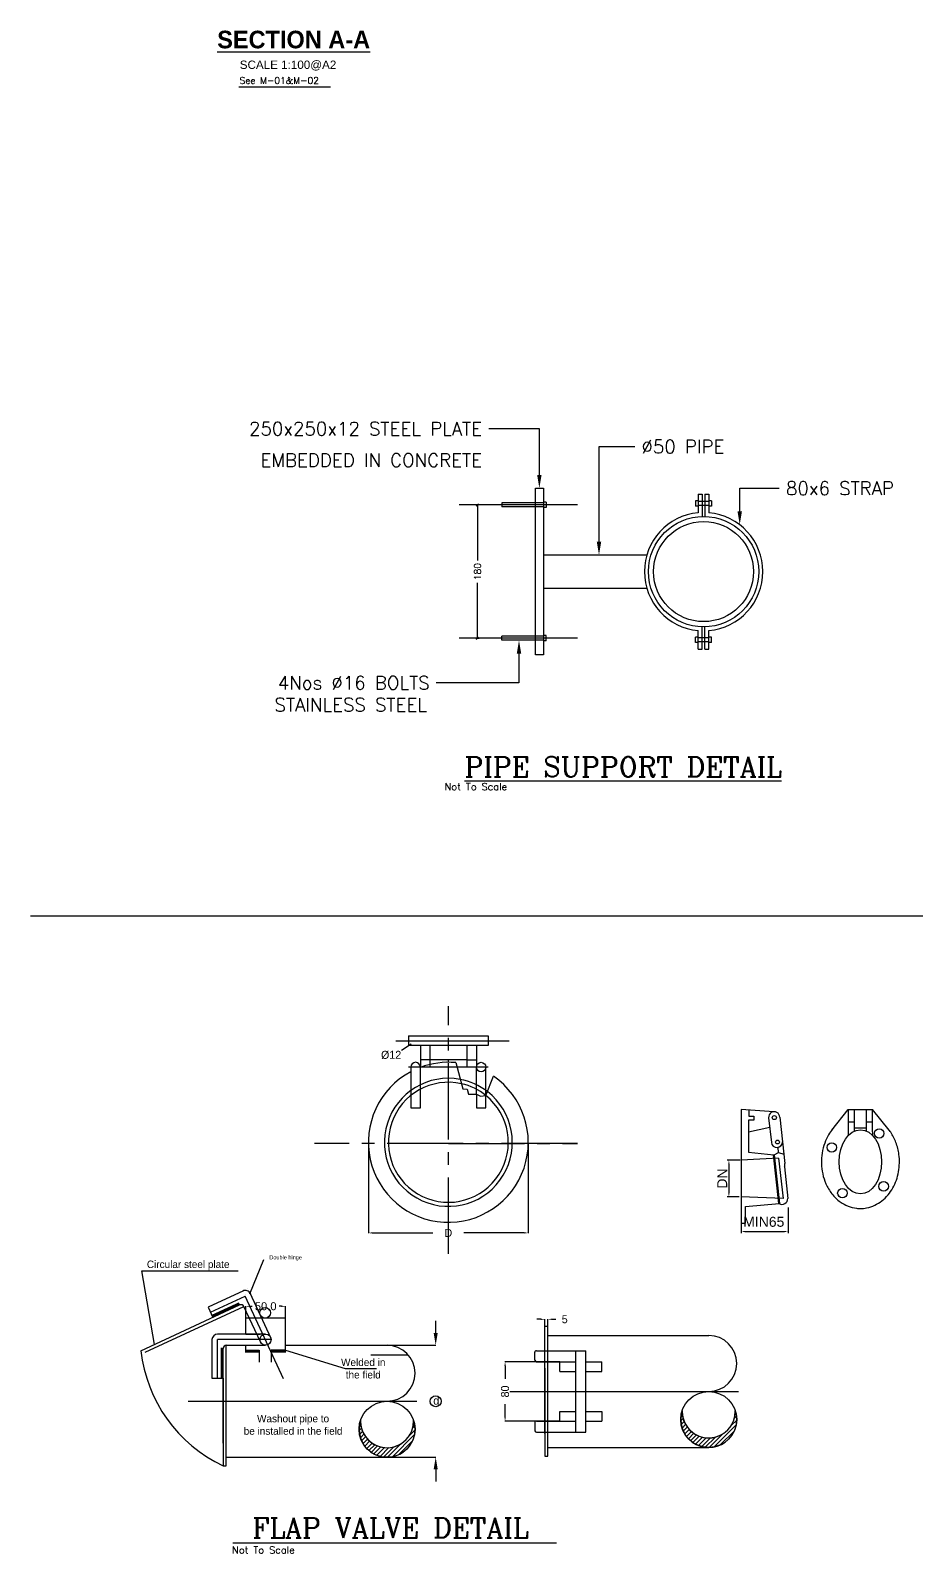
# Model space of a CAD drawing. Extents: x 152000 to 152174, y 158796 to 159332.
# Drawn here: x 152053.41 to 152080.01, y 159071.2 to 159116.89 of the extents above; entities that cross this region are included whole.
import ezdxf
from ezdxf.enums import TextEntityAlignment as Align

# ---------------------------------------------------------------- set-up
doc = ezdxf.new("R2010")
doc.units = 0
doc.header["$LTSCALE"] = 3
doc.header["$MEASUREMENT"] = 0
doc.header["$PDMODE"] = 2
doc.header["$PDSIZE"] = 0.03
for name, pattern in [('CENTER', [2, 1.25, -0.25, 0.25, -0.25]), ('CENTER2', [28.575, 19.05, -3.175, 3.175, -3.175]), ('HIDDEN', [9.525, 6.35, -3.175])]:
    doc.linetypes.add(name, pattern=pattern)
doc.layers.get('0').update_dxf_attribs({"linetype": 'CONTINUOUS'})
doc.layers.get('DEFPOINTS').update_dxf_attribs({"linetype": 'CONTINUOUS'})
for name, color, linetype in [('1', 7, 'CONTINUOUS'), ('6', 2, 'CONTINUOUS'), ('DET-LADDER', 7, 'CONTINUOUS'), ('DIM', 144, 'CONTINUOUS'), ('NUMBERS', 6, 'CONTINUOUS'), ('pipe', 20, 'CONTINUOUS'), ('PIPES', 1, 'CONTINUOUS'), ('POLI', 3, 'CONTINUOUS'), ('TEXTS', 1, 'CONTINUOUS')]:
    doc.layers.add(name, color=color, linetype=linetype)
doc.styles.add('FUTURA', font='SAS_____.PFB')
doc.styles.add('ROMANC', font='ROMANC', dxfattribs={"height": 7})
doc.styles.add('ROMANS', font='romans.shx')
doc.styles.add('ROMANTICBOLD', font='romb____.pfb', dxfattribs={"height": 0.3})
doc.styles.add('STYLE7', font='swissi.ttf')
doc.styles.add('vrinda', font='vrinda.ttf')
doc.dimstyles.new('MOHTASEM', dxfattribs={"dimtxt": 0.08, "dimasz": 0.001, "dimexe": 0.15, "dimexo": 0.15, "dimgap": 0.09, "dimtad": 1, "dimlfac": 20, "dimzin": 12, "dimdsep": 46, "dimtxsty": 'Standard', "dimblk": 'TICK', "dimcen": 0.09, "dimse1": 1, "dimse2": 1, "dimclrd": 256, "dimclre": 256, "dimclrt": 256, "dimadec": 0, "dimazin": 0, "dimtfac": 1, "dimtofl": 0, "dimtmove": 2, "dimatfit": 3, "dimldrblk": 'TICK', "dimfxl": 0.15, "dimtolj": 1, "dimtzin": 0, "dimarcsym": 0})

# ---------------------------------------------------------------- blocks, each defined once
blk = doc.blocks.new('TICK')
at = {"layer": 'DIM', "linetype": 'ByBlock'}
for p, q in [((35, -35), (-35, 35)), ((0, -50), (0, 50))]:
    blk.add_line(p, q, dxfattribs=at)
blk = doc.blocks.new('*D126')
at = {"layer": 'DEFPOINTS', "color": 0, "transparency": 16777216}
for p in [(152066.833, 159102.655), (152066.833, 159102.655), (152066.833, 159098.655)]:
    blk.add_point(p, dxfattribs=at)
at = {"layer": 'DIM', "lineweight": -2, "transparency": 16777216}
for p, q in [((152066.833, 159102.654), (152066.833, 159100.987)), ((152066.833, 159098.656), (152066.833, 159100.322))]:
    blk.add_line(p, q, dxfattribs=at)
at = {"layer": 'DIM', "lineweight": -2, "transparency": 16777216, "xscale": 0.001, "yscale": 0.001, "zscale": 0.001}
for p, rotation in [((152066.833, 159102.655), 90), ((152066.833, 159098.655), 270)]:
    blk.add_blockref('TICK', p, dxfattribs=dict(at, rotation=rotation))
at = {"layer": 'DIM', "transparency": 16777216, "insert": (152066.833, 159100.655), "char_height": 0.2, "attachment_point": 5, "rotation": 90, "style": 'ROMANS'}
blk.add_mtext('\\A1;180', dxfattribs=at)

msp = doc.modelspace()

# ---------------------------------------------------------------- hatches: boundary and pattern name
at = {"linetype": 'Continuous'}
h = msp.add_hatch(dxfattribs=at)
h.set_pattern_fill('ANSI31', color=1, scale=0.72, style=0)
h.set_pattern_definition([(45, (152034.10794, 159442.758505), (-0.06363961, 0.06363961), [])])
edge = h.paths.add_edge_path()
edge.add_arc((152073.77325, 159075.4679), 0.7979, 181.363269, 361.363269)
edge.add_arc((152073.77325, 159075.22359), 0.84, 161.733466, 378.266534)
h = msp.add_hatch(dxfattribs=at)
h.set_pattern_fill('ANSI31', color=1, scale=0.72, style=0)
h.set_pattern_definition([(45, (152024.4521, 159442.46588), (-0.06363961, 0.06363961), [])])
edge = h.paths.add_edge_path()
edge.add_arc((152064.1174, 159075.17527), 0.7979, 181.363269, 361.363269)
edge.add_arc((152064.1174, 159074.93096), 0.84, 161.733466, 378.266534)

# ---------------------------------------------------------------- linework, layer by layer
at = {"color": 3, "linetype": 'CENTER', "ltscale": 20}
for p, q in [((152064.38616, 159086.58519), (152067.78517, 159086.58519)), ((152058.81781, 159078.4393), (152059.8625, 159078.92482)), ((152061.0148, 159076.44546), (152059.8625, 159078.92482)), ((152059.0294, 159076.46696), (152059.0294, 159077.61896)), ((152060.6374, 159077.61896), (152059.0294, 159077.61896)), ((152058.15114, 159075.77096), (152063.8998, 159075.77096))]:
    msp.add_line(p, q, dxfattribs=at)
at = {"color": 1, "linetype": 'Continuous'}
for p, q in [((152064.84326, 159086.48381), (152064.54912, 159086.2902)), ((152064.75823, 159086.72919), (152067.15823, 159086.72919)), ((152064.75823, 159086.72919), (152064.75823, 159086.44119)), ((152067.15823, 159086.44119), (152064.75823, 159086.44119)), ((152065.11823, 159086.44119), (152065.11823, 159085.79319)), ((152065.40623, 159086.44119), (152065.40623, 159085.79319)), ((152066.51023, 159086.44119), (152066.51023, 159085.79319)), ((152066.79823, 159086.44119), (152066.79823, 159085.79319)), ((152067.15823, 159086.72919), (152067.15823, 159086.44119)), ((152066.51023, 159086.00919), (152065.40623, 159086.00919)), ((152066.17956, 159085.92696), (152066.39283, 159085.13839)), ((152064.83023, 159085.79319), (152064.83023, 159084.56919)), ((152065.11823, 159084.56919), (152065.11823, 159085.79319)), ((152067.08604, 159084.94006), (152067.31357, 159085.51786)), ((152066.39283, 159085.13839), (152066.52423, 159085.13386)), ((152066.52423, 159085.13386), (152066.56047, 159084.97995)), ((152064.83023, 159084.56919), (152065.11823, 159084.56919)), ((152066.56047, 159084.97995), (152066.79823, 159084.97995)), ((152066.79823, 159084.97995), (152066.79823, 159084.56919)), ((152066.79823, 159084.97995), (152066.91841, 159084.9211)), ((152066.79823, 159084.56919), (152067.08623, 159084.56919)), ((152066.91841, 159084.9211), (152067.08604, 159084.94006)), ((152067.08623, 159084.56919), (152067.08604, 159084.94006)), ((152063.55844, 159083.50371), (152063.55844, 159080.81551)), ((152068.35801, 159083.50371), (152068.35801, 159080.81551)), ((152063.67844, 159080.81983), (152065.49607, 159080.81983)), ((152068.23801, 159080.81983), (152066.42039, 159080.81983)), ((152059.41096, 159078.52971), (152059.38062, 159078.595)), ((152059.43273, 159078.53983), (152059.40238, 159078.60512)), ((152059.43273, 159078.53983), (152059.40238, 159078.60512)), ((152059.45449, 159078.54994), (152059.42414, 159078.61523)), ((152059.47625, 159078.56006), (152059.44591, 159078.62535)), ((152059.49802, 159078.57017), (152059.46767, 159078.63546)), ((152059.51978, 159078.58029), (152059.48944, 159078.64558)), ((152059.51978, 159078.58029), (152059.48944, 159078.64558)), ((152059.54155, 159078.5904), (152059.5112, 159078.65569)), ((152059.56331, 159078.60052), (152059.53297, 159078.66581)), ((152059.58508, 159078.61063), (152059.55473, 159078.67593)), ((152059.60684, 159078.62075), (152059.57649, 159078.68604)), ((152059.60684, 159078.62075), (152059.57649, 159078.68604)), ((152059.6286, 159078.63086), (152059.59826, 159078.69616)), ((152059.65037, 159078.64098), (152059.62002, 159078.70627)), ((152059.67213, 159078.65109), (152059.64179, 159078.71639)), ((152059.6939, 159078.66121), (152059.66355, 159078.7265)), ((152060.00855, 159079.00918), (152060.01485, 159078.99563)), ((152058.74701, 159078.59165), (152058.88862, 159078.28695)), ((152058.93215, 159078.30718), (152058.9018, 159078.37247)), ((152058.95391, 159078.31729), (152058.92357, 159078.38259)), ((152058.97567, 159078.32741), (152058.94533, 159078.3927)), ((152058.99744, 159078.33752), (152058.96709, 159078.40282)), ((152059.0192, 159078.34764), (152058.98886, 159078.41293)), ((152059.04097, 159078.35776), (152059.01062, 159078.42305)), ((152059.06273, 159078.36787), (152059.03239, 159078.43316)), ((152059.0845, 159078.37799), (152059.05415, 159078.44328)), ((152059.0845, 159078.37799), (152059.05415, 159078.44328)), ((152059.10626, 159078.3881), (152059.07592, 159078.45339)), ((152059.12802, 159078.39822), (152059.09768, 159078.46351)), ((152059.14979, 159078.40833), (152059.11944, 159078.47362)), ((152059.17155, 159078.41845), (152059.14121, 159078.48374)), ((152059.17155, 159078.41845), (152059.14121, 159078.48374)), ((152059.19332, 159078.42856), (152059.16297, 159078.49385)), ((152059.21508, 159078.43868), (152059.18474, 159078.50397)), ((152059.23685, 159078.44879), (152059.2065, 159078.51408)), ((152059.25861, 159078.45891), (152059.22827, 159078.5242)), ((152059.25861, 159078.45891), (152059.22827, 159078.5242)), ((152059.28038, 159078.46902), (152059.25003, 159078.53431)), ((152059.30214, 159078.47914), (152059.27179, 159078.54443)), ((152059.3239, 159078.48925), (152059.29356, 159078.55454)), ((152059.34567, 159078.49937), (152059.31532, 159078.56466)), ((152059.34567, 159078.49937), (152059.31532, 159078.56466)), ((152059.36743, 159078.50948), (152059.33709, 159078.57477)), ((152059.3892, 159078.5196), (152059.35885, 159078.58489)), ((152061.0694, 159078.26696), (152059.8814, 159078.26696)), ((152059.8814, 159077.78696), (152059.8814, 159078.26696)), ((152061.0694, 159077.30696), (152061.0694, 159078.26696)), ((152068.85325, 159078.02829), (152068.85325, 159078.2332)), ((152068.94925, 159078.02829), (152068.94925, 159078.2332)), ((152060.4694, 159077.78696), (152059.0294, 159077.78696)), ((152068.85325, 159077.74359), (152068.85325, 159078.02679)), ((152068.85325, 159078.02679), (152068.94925, 159078.02679)), ((152068.94925, 159074.12333), (152068.94925, 159078.02679)), ((152068.94925, 159077.74359), (152073.77325, 159077.74359)), ((152058.8614, 159077.61896), (152058.8614, 159076.46696)), ((152058.8614, 159077.61896), (152058.8614, 159077.61896)), ((152059.1974, 159077.35496), (152059.1254, 159077.35496)), ((152059.1974, 159077.33096), (152059.1254, 159077.33096)), ((152059.1974, 159077.30696), (152059.1254, 159077.30696)), ((152059.1974, 159077.28296), (152059.1254, 159077.28296)), ((152059.1974, 159077.25896), (152059.1254, 159077.25896)), ((152059.1974, 159077.25896), (152059.1254, 159077.25896)), ((152059.1974, 159077.23496), (152059.1254, 159077.23496)), ((152059.2934, 159073.8307), (152059.2934, 159077.45096)), ((152059.2934, 159077.45096), (152060.4694, 159077.45096)), ((152059.8814, 159077.30696), (152059.8814, 159077.45096)), ((152059.8814, 159077.30696), (152060.2774, 159077.30696)), ((152059.8814, 159077.23496), (152059.8814, 159077.30696)), ((152059.9054, 159077.23496), (152059.9054, 159077.30696)), ((152059.9294, 159077.23496), (152059.9294, 159077.30696)), ((152059.9294, 159077.23496), (152059.9294, 159077.30696)), ((152059.9534, 159077.23496), (152059.9534, 159077.30696)), ((152059.9774, 159077.23496), (152059.9774, 159077.30696)), ((152060.0014, 159077.23496), (152060.0014, 159077.30696)), ((152060.0254, 159077.23496), (152060.0254, 159077.30696)), ((152060.0254, 159077.23496), (152060.0254, 159077.30696)), ((152060.0494, 159077.23496), (152060.0494, 159077.30696)), ((152060.0734, 159077.23496), (152060.0734, 159077.30696)), ((152060.0734, 159077.23496), (152060.0734, 159077.30696)), ((152060.0974, 159077.23496), (152060.0974, 159077.30696)), ((152060.1214, 159077.23496), (152060.1214, 159077.30696)), ((152060.1454, 159077.23496), (152060.1454, 159077.30696)), ((152060.1694, 159077.23496), (152060.1694, 159077.30696)), ((152060.1694, 159077.23496), (152060.1694, 159077.30696)), ((152060.1934, 159077.23496), (152060.1934, 159077.30696)), ((152060.2174, 159077.23496), (152060.2174, 159077.30696)), ((152060.2174, 159077.23496), (152060.2174, 159077.30696)), ((152060.2414, 159077.23496), (152060.2414, 159077.30696)), ((152060.2654, 159077.23496), (152060.2654, 159077.30696)), ((152060.2774, 159077.30696), (152060.2774, 159076.94696)), ((152061.0694, 159077.30696), (152060.6374, 159077.30696)), ((152060.6374, 159077.30696), (152060.6374, 159076.94696)), ((152060.6374, 159077.23496), (152060.6374, 159077.30696)), ((152060.6614, 159077.23496), (152060.6614, 159077.30696)), ((152060.6854, 159077.23496), (152060.6854, 159077.30696)), ((152060.6854, 159077.23496), (152060.6854, 159077.30696)), ((152060.7094, 159077.23496), (152060.7094, 159077.30696)), ((152060.7334, 159077.23496), (152060.7334, 159077.30696)), ((152060.7574, 159077.23496), (152060.7574, 159077.30696)), ((152060.7814, 159077.23496), (152060.7814, 159077.30696)), ((152060.7814, 159077.23496), (152060.7814, 159077.30696)), ((152060.8054, 159077.23496), (152060.8054, 159077.30696)), ((152060.8294, 159077.23496), (152060.8294, 159077.30696)), ((152060.8294, 159077.23496), (152060.8294, 159077.30696)), ((152060.8534, 159077.23496), (152060.8534, 159077.30696)), ((152060.8774, 159077.23496), (152060.8774, 159077.30696)), ((152060.9014, 159077.23496), (152060.9014, 159077.30696)), ((152060.9254, 159077.23496), (152060.9254, 159077.30696)), ((152060.9254, 159077.23496), (152060.9254, 159077.30696)), ((152060.9494, 159077.23496), (152060.9494, 159077.30696)), ((152060.9734, 159077.23496), (152060.9734, 159077.30696)), ((152060.9734, 159077.23496), (152060.9734, 159077.30696)), ((152060.9974, 159077.23496), (152060.9974, 159077.30696)), ((152061.0214, 159077.23496), (152061.0214, 159077.30696)), ((152061.0454, 159077.23496), (152061.0454, 159077.30696)), ((152061.0454, 159077.23496), (152061.0454, 159077.30696)), ((152061.0694, 159077.45096), (152064.1174, 159077.45096)), ((152061.0694, 159077.23496), (152061.0694, 159077.30696)), ((152064.1189, 159077.45096), (152065.58244, 159077.45096)), ((152068.55325, 159076.99959), (152068.55325, 159077.24006)), ((152069.78925, 159074.83959), (152069.78925, 159077.28759)), ((152070.08925, 159074.83959), (152070.08925, 159077.28759)), ((152059.1974, 159077.21096), (152059.1254, 159077.21096)), ((152059.1974, 159077.18696), (152059.1254, 159077.18696)), ((152059.1974, 159077.16296), (152059.1254, 159077.16296)), ((152059.1974, 159077.16296), (152059.1254, 159077.16296)), ((152059.1974, 159077.13896), (152059.1254, 159077.13896)), ((152059.1974, 159077.11496), (152059.1254, 159077.11496)), ((152059.1974, 159077.09096), (152059.1254, 159077.09096)), ((152059.1974, 159077.06696), (152059.1254, 159077.06696)), ((152059.1974, 159077.06696), (152059.1254, 159077.06696)), ((152059.1974, 159077.04296), (152059.1254, 159077.04296)), ((152059.1974, 159077.01896), (152059.1254, 159077.01896)), ((152059.1974, 159076.99496), (152059.1254, 159076.99496)), ((152059.1974, 159076.97096), (152059.1254, 159076.97096)), ((152059.1974, 159076.97096), (152059.1254, 159076.97096)), ((152059.1974, 159076.94696), (152059.1254, 159076.94696)), ((152059.1974, 159076.92296), (152059.1254, 159076.92296)), ((152059.1974, 159076.89896), (152059.1254, 159076.89896)), ((152059.1974, 159076.87496), (152059.1254, 159076.87496)), ((152059.1974, 159076.87496), (152059.1254, 159076.87496)), ((152059.1974, 159076.85096), (152059.1254, 159076.85096)), ((152059.1974, 159076.82696), (152059.1254, 159076.82696)), ((152059.1974, 159076.80296), (152059.1254, 159076.80296)), ((152059.1974, 159076.77896), (152059.1254, 159076.77896)), ((152059.1974, 159076.77896), (152059.1254, 159076.77896)), ((152069.30775, 159076.95159), (152067.65668, 159076.95159)), ((152067.661, 159076.83159), (152067.661, 159076.44575)), ((152068.85325, 159076.95159), (152068.60125, 159076.95159)), ((152069.30925, 159076.66359), (152069.30925, 159076.95159)), ((152070.56925, 159076.66359), (152070.56925, 159076.95159)), ((152058.8614, 159076.46696), (152059.1974, 159076.46696)), ((152059.1974, 159076.75496), (152059.1254, 159076.75496)), ((152059.1974, 159076.73096), (152059.1254, 159076.73096)), ((152059.1974, 159076.70696), (152059.1254, 159076.70696)), ((152059.1974, 159076.68296), (152059.1254, 159076.68296)), ((152059.1974, 159076.68296), (152059.1254, 159076.68296)), ((152059.1974, 159076.65896), (152059.1254, 159076.65896)), ((152059.1974, 159076.63496), (152059.1254, 159076.63496)), ((152059.1974, 159076.61096), (152059.1254, 159076.61096)), ((152059.1974, 159076.58696), (152059.1254, 159076.58696)), ((152059.1974, 159076.56296), (152059.1254, 159076.56296)), ((152059.1974, 159076.53896), (152059.1254, 159076.53896)), ((152059.1974, 159076.51496), (152059.1254, 159076.51496)), ((152059.1974, 159076.49096), (152059.1254, 159076.49096)), ((152059.1974, 159076.46696), (152059.1254, 159076.46696)), ((152059.1974, 159076.46696), (152059.1974, 159073.8307)), ((152068.85325, 159076.75959), (152068.85325, 159074.12333)), ((152070.08925, 159076.66359), (152070.56925, 159076.66359)), ((152067.661, 159075.29559), (152067.661, 159075.68143)), ((152069.30925, 159075.17559), (152069.30925, 159075.46359)), ((152070.08925, 159075.46359), (152070.56925, 159075.46359)), ((152070.56925, 159075.46359), (152070.56925, 159075.17559)), ((152069.30775, 159075.17559), (152067.65668, 159075.17559)), ((152068.55325, 159075.12806), (152068.55325, 159074.88759)), ((152068.85325, 159075.17559), (152068.60078, 159075.17559)), ((152064.1189, 159074.09096), (152065.58244, 159074.09096)), ((152068.85325, 159074.12333), (152068.94925, 159074.12333)), ((152059.1974, 159073.8307), (152059.2934, 159073.8307))]:
    msp.add_line(p, q, dxfattribs=at)
at = {"color": 1, "linetype": 'HIDDEN', "ltscale": 20}
for p, q in [((152065.40623, 159086.00919), (152065.11823, 159086.00919)), ((152066.51023, 159086.00919), (152066.79823, 159086.00919)), ((152059.80524, 159079.08347), (152058.74701, 159078.59165)), ((152056.73144, 159077.28439), (152059.6939, 159078.66121)), ((152056.86198, 159077.23925), (152059.82141, 159078.61461)), ((152060.31705, 159077.54816), (152059.82141, 159078.61461)), ((152060.6374, 159077.6561), (152060.00855, 159079.00918)), ((152063.63226, 159077.16296), (152064.75057, 159077.16296))]:
    msp.add_line(p, q, dxfattribs=at)
at = {"color": 3, "linetype": 'Continuous'}
for p, q in [((152065.95823, 159085.93719), (152065.95823, 159086.00919)), ((152059.8694, 159078.97226), (152059.8694, 159078.97226)), ((152059.8814, 159077.78696), (152060.3134, 159077.78696))]:
    msp.add_line(p, q, dxfattribs=at)
at = {"color": 3, "linetype": 'CENTER', "ltscale": 10}
msp.add_line((152067.15823, 159085.79319), (152064.75823, 159085.79319), dxfattribs=at)
at = {"color": 1, "linetype": 'HIDDEN', "ltscale": 10}
for p, q in [((152066.79823, 159084.97995), (152066.79885, 159085.79319)), ((152067.08604, 159084.94006), (152067.08604, 159085.79319))]:
    msp.add_line(p, q, dxfattribs=at)
at = {"color": 4, "linetype": 'Continuous'}
for p, q in [((152076.15803, 159081.58401), (152076.15803, 159080.80818)), ((152074.85843, 159080.86287), (152076.04865, 159080.86287)), ((152060.00373, 159078.99381), (152060.41874, 159080.02485)), ((152057.13435, 159077.47165), (152056.75756, 159079.68721)), ((152056.75756, 159079.68721), (152059.64455, 159079.68721)), ((152059.8814, 159078.26846), (152059.8814, 159078.62267)), ((152060.0014, 159078.61835), (152060.07324, 159078.61835)), ((152060.9494, 159078.61835), (152060.87756, 159078.61835)), ((152061.0694, 159078.26846), (152061.0694, 159078.62267)), ((152065.57812, 159077.81528), (152065.57812, 159078.1796)), ((152068.73325, 159078.22888), (152068.61325, 159078.22888)), ((152069.06925, 159078.22888), (152069.18925, 159078.22888)), ((152061.0709, 159077.30696), (152062.86116, 159076.75532)), ((152062.86116, 159076.75532), (152063.80291, 159076.75532)), ((152065.57812, 159073.72664), (152065.57812, 159073.36232))]:
    msp.add_line(p, q, dxfattribs=at)
at = {"color": 2, "linetype": 'Continuous'}
msp.add_line((152059.94404, 159079.14798), (152059.94404, 159079.14798), dxfattribs=at)
at = {"color": 1, "linetype": 'Continuous', "ltscale": 20}
for p, q in [((152068.85325, 159074.80359), (152068.85325, 159077.74359)), ((152059.1974, 159074.51096), (152059.1974, 159077.35496)), ((152068.60078, 159077.28759), (152070.08925, 159077.28759)), ((152068.85325, 159077.61283), (152068.85325, 159077.64759)), ((152068.60125, 159076.95159), (152069.78925, 159076.95159)), ((152070.08925, 159076.95159), (152070.56925, 159076.95159)), ((152069.30925, 159076.66359), (152069.78925, 159076.66359)), ((152069.30925, 159075.46359), (152069.78925, 159075.46359)), ((152068.60078, 159075.17559), (152069.78925, 159075.17559)), ((152070.08925, 159075.17559), (152070.56925, 159075.17559)), ((152068.60125, 159074.83959), (152070.08925, 159074.83959)), ((152059.2934, 159074.09096), (152064.1174, 159074.09096)), ((152068.94925, 159074.38359), (152073.77325, 159074.38359))]:
    msp.add_line(p, q, dxfattribs=at)
at = {"color": 1, "linetype": 'Continuous'}
for centre, radius in [((152066.94223, 159085.79319), 0.14338), ((152060.45961, 159078.42277), 0.15946), ((152060.4694, 159077.61896), 0.168), ((152060.4694, 159077.61896), 0.168), ((152073.77325, 159075.22359), 0.84), ((152064.1174, 159074.93096), 0.84)]:
    msp.add_circle(centre, radius, dxfattribs=at)
at = {"color": 4, "linetype": 'Continuous'}
msp.add_circle((152065.57812, 159075.77096), 0.16398, dxfattribs=at)
at = {"color": 1, "linetype": 'Continuous'}
for centre, radius, start, end in [((152064.97423, 159085.79319), 0.144, 0, 180), ((152065.95823, 159083.53719), 2.4, 84.708519, 110.492816), ((152065.95823, 159083.53719), 2.4, 118.034297, 55.616824), ((152065.95823, 159083.53719), 2.4, 69.490909, 70.051556), ((152065.95823, 159083.53719), 1.92, 52.315384, 79.270172), ((152065.95823, 159083.53719), 1.8, 51.203105, 77.403362), ((152059.86612, 159078.93475), 0.1607, 22.26283, 117.590967), ((152059.72592, 159078.55106), 0.11471, 33.642208, 106.211589), ((152059.04632, 159077.60205), 0.18569, 95.22617, 174.77383), ((152073.77325, 159076.90359), 0.84, 270, 90), ((152059.31078, 159077.33758), 0.11471, 98.71531, 171.28469), ((152064.1174, 159076.61096), 0.84, 270, 90), ((152068.60102, 159077.23982), 0.04777, 89.722746, 180.277254), ((152068.62229, 159077.02063), 0.07217, 196.948271, 253.051729), ((152073.77325, 159075.22359), 0.84, 161.733466, 18.266534), ((152073.77325, 159075.4679), 0.7979, 178.636731, 1.363269), ((152073.77325, 159075.4679), 0.7979, 181.363269, 1.363269), ((152064.1174, 159074.93096), 0.84, 161.733466, 18.266534), ((152064.1174, 159075.17527), 0.7979, 178.636731, 1.363269), ((152064.1174, 159075.17527), 0.7979, 181.363269, 1.363269), ((152068.60102, 159075.12782), 0.04777, 89.722746, 180.277254), ((152068.62229, 159074.90863), 0.07217, 196.948271, 253.051729)]:
    msp.add_arc(centre, radius, start, end, dxfattribs=at)
at = {"color": 1, "linetype": 'HIDDEN', "ltscale": 15}
for radius, start, end in [(1.92, 79.270172, 52.315384), (1.8, 77.403362, 51.203105)]:
    msp.add_arc((152065.95823, 159083.53719), radius, start, end, dxfattribs=at)
at = {"color": 3, "linetype": 'CENTER', "ltscale": 20}
msp.add_arc((152061.05289, 159077.76274), 4.34784, 186.31651, 244.73791, dxfattribs=at)
at = {"color": 4, "linetype": 'Continuous'}
for points in [[(152076.04865, 159080.8811), (152076.04865, 159080.84464), (152076.15803, 159080.86287)], [(152060.0014, 159078.63835), (152060.0014, 159078.59835), (152059.8814, 159078.61835)], [(152060.9494, 159078.63835), (152060.9494, 159078.59835), (152061.0694, 159078.61835)], [(152068.73325, 159078.24888), (152068.73325, 159078.20888), (152068.85325, 159078.22888)], [(152069.06925, 159078.24888), (152069.06925, 159078.20888), (152068.94925, 159078.22888)], [(152065.5174, 159077.81528), (152065.63884, 159077.81528), (152065.57812, 159077.45096)], [(152065.5174, 159073.72664), (152065.63884, 159073.72664), (152065.57812, 159074.09096)]]:
    msp.add_solid(points, dxfattribs=at)
at = {"color": 1, "linetype": 'Continuous'}
for points in [[(152063.67844, 159080.83983), (152063.67844, 159080.79983), (152063.55844, 159080.81983)], [(152068.23801, 159080.83983), (152068.23801, 159080.79983), (152068.35801, 159080.81983)], [(152067.641, 159076.83159), (152067.681, 159076.83159), (152067.661, 159076.95159)], [(152067.641, 159075.29559), (152067.681, 159075.29559), (152067.661, 159075.17559)]]:
    msp.add_solid(points, dxfattribs=at)
at = {"layer": '1', "color": 7, "linetype": 'Continuous'}
msp.add_line((152059.48783, 159071.52781), (152069.20744, 159071.52781), dxfattribs=at)
at = {"layer": 'DIM'}
for p, q in [((152068.69016, 159104.9427), (152067.17055, 159104.9427)), ((152068.69016, 159103.55457), (152068.69016, 159104.9427)), ((152070.48017, 159101.55457), (152070.48017, 159104.40389)), ((152070.48017, 159104.40389), (152071.55492, 159104.40389)), ((152068.57016, 159103.15457), (152068.81016, 159103.15457)), ((152068.57016, 159098.15457), (152068.57016, 159103.15457)), ((152068.81016, 159103.15457), (152068.81016, 159098.15457)), ((152073.45924, 159102.97603), (152073.57924, 159102.97603)), ((152073.45924, 159102.97603), (152073.45924, 159102.41927)), ((152073.57924, 159102.97603), (152073.57924, 159102.30863)), ((152073.65924, 159102.97603), (152073.77924, 159102.97603)), ((152073.65924, 159102.97603), (152073.65924, 159102.30863)), ((152073.77924, 159102.97603), (152073.77924, 159102.41927)), ((152074.70432, 159103.15376), (152075.89304, 159103.15376)), ((152074.70432, 159102.46055), (152074.70432, 159103.15376)), ((152067.56131, 159102.71457), (152067.56131, 159102.59457)), ((152068.81016, 159102.71457), (152067.56131, 159102.71457)), ((152068.81016, 159102.59457), (152067.56131, 159102.59457)), ((152068.89016, 159102.73457), (152068.81016, 159102.73457)), ((152068.89016, 159102.57457), (152068.81016, 159102.57457)), ((152068.89016, 159102.73457), (152068.89016, 159102.57457)), ((152073.45924, 159102.77765), (152073.37924, 159102.77765)), ((152073.37924, 159102.77765), (152073.37924, 159102.61765)), ((152073.45924, 159102.61765), (152073.37924, 159102.61765)), ((152073.77924, 159102.75765), (152073.45924, 159102.75765)), ((152073.77924, 159102.63765), (152073.45924, 159102.63765)), ((152073.85924, 159102.77765), (152073.77924, 159102.77765)), ((152073.85924, 159102.61765), (152073.77924, 159102.61765)), ((152073.85924, 159102.77765), (152073.85924, 159102.61765)), ((152068.81016, 159101.15457), (152071.91507, 159101.15457)), ((152068.81016, 159100.15457), (152071.91507, 159100.15457)), ((152067.56131, 159098.59457), (152067.56131, 159098.71457)), ((152068.81016, 159098.71457), (152067.56131, 159098.71457)), ((152068.89016, 159098.73457), (152068.81016, 159098.73457)), ((152068.89016, 159098.57457), (152068.89016, 159098.73457)), ((152073.45924, 159098.33311), (152073.45924, 159098.88987)), ((152073.57924, 159098.33311), (152073.57924, 159099.0005)), ((152073.65924, 159098.33311), (152073.65924, 159099.0005)), ((152073.77924, 159098.33311), (152073.77924, 159098.88987)), ((152068.81016, 159098.59457), (152067.56131, 159098.59457)), ((152068.89016, 159098.57457), (152068.81016, 159098.57457)), ((152073.37924, 159098.53149), (152073.37924, 159098.69149)), ((152073.45924, 159098.69149), (152073.37924, 159098.69149)), ((152073.45924, 159098.53149), (152073.37924, 159098.53149)), ((152073.77924, 159098.67149), (152073.45924, 159098.67149)), ((152073.77924, 159098.55149), (152073.45924, 159098.55149)), ((152073.45924, 159098.33311), (152073.57924, 159098.33311)), ((152073.65924, 159098.33311), (152073.77924, 159098.33311)), ((152073.85924, 159098.69149), (152073.77924, 159098.69149)), ((152073.85924, 159098.53149), (152073.77924, 159098.53149)), ((152073.85924, 159098.53149), (152073.85924, 159098.69149)), ((152068.07832, 159098.19457), (152068.07832, 159097.32048)), ((152068.81016, 159098.15457), (152068.57016, 159098.15457)), ((152068.07832, 159097.32048), (152065.59709, 159097.32048))]:
    msp.add_line(p, q, dxfattribs=at)
at = {"layer": 'DIM', "color": 1, "linetype": 'CENTER'}
for p, q in [((152069.83337, 159102.65457), (152066.27876, 159102.65457)), ((152069.83337, 159098.65457), (152066.27876, 159098.65457))]:
    msp.add_line(p, q, dxfattribs=at)
at = {"layer": 'DIM'}
for radius in [1.656, 1.5]:
    msp.add_circle((152073.61924, 159100.65457), radius, dxfattribs=at)
for start, end in [(95.16879, 264.83121), (275.16879, 84.83121)]:
    msp.add_arc((152073.61924, 159100.65457), 1.776, start, end, dxfattribs=at)
for points in [[(152068.75682, 159103.55457), (152068.62349, 159103.55457), (152068.69016, 159103.15457)], [(152074.77099, 159102.46055), (152074.63765, 159102.46055), (152074.70432, 159102.06055)], [(152070.54683, 159101.55457), (152070.4135, 159101.55457), (152070.48017, 159101.15457)], [(152068.01165, 159098.19457), (152068.14499, 159098.19457), (152068.07832, 159098.59457)]]:
    msp.add_solid(points, dxfattribs=at)
at = {"layer": 'NUMBERS', "color": 8, "linetype": 'CENTER2', "ltscale": 0.04}
for p, q in [((152065.95823, 159080.19137), (152065.95823, 159087.6196)), ((152069.83595, 159083.50521), (152061.94536, 159083.50521)), ((152065.95823, 159083.50521), (152069.83595, 159083.50521)), ((152067.80698, 159076.06359), (152073.55564, 159076.06359)), ((152068.94925, 159076.06359), (152074.95162, 159076.06359)), ((152059.2934, 159075.77096), (152065.29577, 159075.77096))]:
    msp.add_line(p, q, dxfattribs=at)
at = {"layer": 'pipe'}
for p, q in [((152074.72171, 159083.00132), (152074.32461, 159083.00132)), ((152074.3793, 159082.89195), (152074.3793, 159082.00893)), ((152074.68325, 159081.89956), (152074.32461, 159081.89956)), ((152074.74905, 159081.58401), (152074.74905, 159080.80818))]:
    msp.add_line(p, q, dxfattribs=at)
for points in [[(152074.36107, 159082.89195), (152074.39753, 159082.89195), (152074.3793, 159083.00132)], [(152074.36107, 159082.00893), (152074.39753, 159082.00893), (152074.3793, 159081.89956)], [(152074.85843, 159080.8811), (152074.85843, 159080.84464), (152074.74905, 159080.86287)]]:
    msp.add_solid(points, dxfattribs=at)
at = {"layer": 'PIPES'}
for p, q in [((152075.72714, 159084.45433), (152074.74905, 159084.52222)), ((152074.74905, 159084.52222), (152074.74905, 159081.11665)), ((152075.12554, 159084.20439), (152074.97148, 159084.20439)), ((152074.97148, 159084.20439), (152074.97148, 159083.24308)), ((152074.97352, 159084.50664), (152074.97352, 159084.32538)), ((152074.97352, 159084.32538), (152075.12554, 159084.32538)), ((152075.12554, 159084.32538), (152075.12554, 159084.20439)), ((152075.57231, 159084.27601), (152075.65426, 159083.53431)), ((152075.90464, 159084.28966), (152075.98659, 159083.54796)), ((152077.46784, 159083.90545), (152077.96245, 159084.52222)), ((152077.96245, 159084.52222), (152077.96245, 159083.8501)), ((152077.96245, 159084.52222), (152078.69169, 159084.52222)), ((152078.1505, 159084.14182), (152077.96245, 159084.14182)), ((152078.1505, 159083.88382), (152078.1505, 159084.52222)), ((152078.50365, 159084.52222), (152078.50365, 159083.88382)), ((152078.69169, 159084.14182), (152078.50365, 159084.14182)), ((152078.69169, 159083.8501), (152078.69169, 159084.52222)), ((152079.18631, 159083.90545), (152078.69169, 159084.52222)), ((152074.97148, 159083.84705), (152075.60403, 159083.98888)), ((152077.96245, 159083.8501), (152077.96245, 159083.73886)), ((152078.1505, 159083.9707), (152078.50365, 159083.9707)), ((152078.69169, 159083.8501), (152078.69169, 159083.73886)), ((152074.97148, 159083.24308), (152075.73081, 159083.16058)), ((152075.73633, 159083.15998), (152075.87237, 159083.23171)), ((152075.87237, 159083.23171), (152075.85546, 159083.38538)), ((152075.87237, 159083.23171), (152076.02656, 159083.18612)), ((152075.98659, 159083.54796), (152076.05767, 159082.90459)), ((152075.87304, 159083.06652), (152074.74905, 159083.00132)), ((152075.87304, 159083.06652), (152076.00697, 159081.85431)), ((152076.04812, 159082.80065), (152076.14714, 159081.85543)), ((152076.00697, 159081.85431), (152074.74905, 159081.89822)), ((152074.87628, 159081.61339), (152075.884, 159081.69833)), ((152074.87628, 159081.11665), (152074.87628, 159081.61339)), ((152074.74905, 159081.11665), (152074.87628, 159081.11665))]:
    msp.add_line(p, q, dxfattribs=at)
at = {"layer": 'PIPES', "lineweight": 50}
msp.add_line((152075.73081, 159083.16058), (152075.884, 159081.69833), dxfattribs=at)
at = {"layer": 'PIPES'}
for centre, radius in [((152075.74341, 159084.27772), 0.0611), ((152078.89216, 159083.8042), 0.1417), ((152075.83786, 159083.54448), 0.05699), ((152077.46665, 159083.38302), 0.1417), ((152079.02473, 159082.21664), 0.1417), ((152077.78545, 159082.01501), 0.1417)]:
    msp.add_circle(centre, radius, dxfattribs=at)
for centre, radius, start, end in [((152075.73825, 159084.28831), 0.1664, 0.465573, 184.238865), ((152075.82012, 159083.54856), 0.16647, 184.911447, 359.79299), ((152075.69938, 159082.88509), 0.35882, 346.389316, 3.115027), ((152075.97122, 159081.85117), 0.17597, 240.287008, 1.38582)]:
    msp.add_arc(centre, radius, start, end, dxfattribs=at)
msp.add_ellipse((152078.32707, 159082.95103), major_axis=(0, -0.96105), ratio=0.66247545, dxfattribs=at)
msp.add_open_spline([(152077.49236, 159083.93604), (152077.44715, 159083.88137), (152077.40645, 159083.823), (152077.32434, 159083.68405), (152077.28576, 159083.60172), (152077.18334, 159083.32159), (152077.15069, 159083.11129), (152077.16269, 159082.69338), (152077.20734, 159082.48562), (152077.33797, 159082.18803), (152077.39794, 159082.08591), (152077.54272, 159081.90091), (152077.62764, 159081.81801), (152077.79524, 159081.69893), (152077.87277, 159081.65627), (152078.03706, 159081.59144), (152078.1238, 159081.56935), (152078.25028, 159081.5547), (152078.28868, 159081.55248), (152078.32707, 159081.55248), (152078.38937, 159081.55248), (152078.45165, 159081.55835), (152078.59744, 159081.58586), (152078.67977, 159081.61272), (152078.83479, 159081.68488), (152078.9075, 159081.73011), (152079.04086, 159081.83477), (152079.10155, 159081.89419), (152079.2101, 159082.02355), (152079.25799, 159082.0935), (152079.38352, 159082.31701), (152079.44096, 159082.48235), (152079.50239, 159082.82383), (152079.50638, 159083.00007), (152079.46734, 159083.29559), (152079.43732, 159083.41687), (152079.35281, 159083.64034), (152079.30006, 159083.7433), (152079.21242, 159083.87176), (152079.18791, 159083.90443), (152079.16191, 159083.93588)], degree=3, knots=[3.8869882, 3.8869882, 3.8869882, 3.8869882, 4.05366964, 4.05366964, 4.26568875, 4.26568875, 4.74999547, 4.74999547, 5.2343022, 5.2343022, 5.5102599, 5.5102599, 5.78621759, 5.78621759, 5.99062422, 5.99062422, 6.19503085, 6.19503085, 6.28318531, 6.28318531, 6.28318531, 6.42619406, 6.42619406, 6.62455861, 6.62455861, 6.82292316, 6.82292316, 7.02128771, 7.02128771, 7.21965226, 7.21965226, 7.62250977, 7.62250977, 8.02536728, 8.02536728, 8.31400159, 8.31400159, 8.58336139, 8.58336139, 8.67921193, 8.67921193, 8.67921193, 8.67921193], dxfattribs=at)
at = {"layer": 'TEXTS'}
msp.add_line((152059.6723, 159115.199), (152062.42156, 159115.199), dxfattribs=at)
at = {"layer": 'TEXTS', "color": 7}
msp.add_lwpolyline([(152053.41387, 159090.33229), (152104.00137, 159090.33229)], dxfattribs=at)

# ---------------------------------------------------------------- texts
at = {"color": 7, "style": 'ROMANC'}
for p in [(152065.84451, 159094.09692), (152059.46702, 159071.20251)]:
    msp.add_text('Not To Scale', height=0.2159457, dxfattribs=at).set_placement(p)
at = {"color": 4, "linetype": 'Continuous', "insert": (152063.93718, 159086.28125), "char_height": 0.24, "width": 1.0276188, "attachment_point": 1}
msp.add_mtext('{\\C1;%%C12}', dxfattribs=at)
at = {"color": 4, "linetype": 'Continuous', "insert": (152074.17942, 159082.45044), "char_height": 0.3, "attachment_point": 5, "rotation": 90, "style": 'STYLE7'}
msp.add_mtext('DN', dxfattribs=at)
at = {"color": 1, "linetype": 'Continuous', "insert": (152065.95823, 159080.81983), "char_height": 0.24, "attachment_point": 5}
msp.add_mtext('\\A1;D', dxfattribs=at)
at = {"color": 4, "linetype": 'Continuous', "attachment_point": 5}
for s, insert, char_height, style in [('MIN65', (152075.4267, 159081.15161), 0.3, 'STYLE7'), ('\\A1;Circular steel plate', (152058.1492, 159079.84455), 0.224, 'vrinda'), ('\\A1;50.0', (152060.4754, 159078.61835), 0.24, 'STYLE7'), ('\\A1;Welded in \\Pthe field', (152063.40356, 159076.75004), 0.224, 'vrinda'), ('\\A1;Washout pipe to\\Pbe installed in the field', (152061.29744, 159075.06242), 0.224, 'vrinda')]:
    msp.add_mtext(s, dxfattribs=dict(at, insert=insert, char_height=char_height, style=style))
for s, insert, char_height in [('\\A1;Double hinge', (152061.07368, 159080.06925), 0.12), ('\\A1;5', (152069.45141, 159078.22888), 0.24), ('\\A1;{\\C4;d}', (152065.5955, 159075.78793), 0.24)]:
    msp.add_mtext(s, dxfattribs=dict(at, insert=insert, char_height=char_height))
at = {"color": 4, "linetype": 'Continuous', "insert": (152067.661, 159076.06359), "char_height": 0.24, "attachment_point": 5, "rotation": 90}
msp.add_mtext('\\A1;80', dxfattribs=at)
at = {"layer": '1', "color": 7, "linetype": 'Continuous', "style": 'ROMANC'}
msp.add_text('%%UPIPE SUPPORT DETAIL', height=0.6, dxfattribs=at).set_placement((152071.20105, 159094.80147), align=Align.MIDDLE)
msp.add_text('FLAP VALVE DETAIL', height=0.6, dxfattribs=at).set_placement((152064.21492, 159071.67775), align=Align.CENTER)
at = {"layer": '6', "style": 'FUTURA'}
msp.add_text('SCALE 1:100@A2', height=0.25, dxfattribs=at).set_placement((152059.69741, 159115.7338))
at = {"layer": 'DET-LADDER', "color": 2, "style": 'ROMANTICBOLD'}
msp.add_text('%%USECTION A-A', height=0.528, dxfattribs=at).set_placement((152059.01983, 159116.35118))
at = {"layer": 'DIM', "style": 'ROMANS'}
for s, p in [('250x250x12 STEEL PLATE', (152066.97055, 159104.9427)), ('EMBEDDED IN CONCRETE', (152066.97055, 159103.99774)), ('4Nos %%C16 BOLTS', (152065.39709, 159097.32048)), ('STAINLESS STEEL', (152065.31562, 159096.66362))]:
    msp.add_text(s, height=0.4, dxfattribs=at).set_placement(p, align=Align.MIDDLE_RIGHT)
for s, p in [('%%C50 PIPE', (152071.75492, 159104.40389)), ('80x6 STRAP', (152076.09304, 159103.15376))]:
    msp.add_text(s, height=0.4, dxfattribs=at).set_placement(p, align=Align.MIDDLE_LEFT)
at = {"layer": 'POLI', "color": 6, "style": 'ROMANS'}
msp.add_text('See M-01&M-02', height=0.2, dxfattribs=at).set_placement((152059.68989, 159115.28704))

# ---------------------------------------------------------------- dimensions: what is measured, and where the dimension line sits
at = {"layer": 'DIM'}
dim = msp.add_linear_dim(base=(152066.8326, 159102.65457), p1=(152066.8326, 159098.65457), p2=(152066.8326, 159102.65457), angle=90, text='180', dimstyle='MOHTASEM', override={"dimtxt": 0.2, "dimtxsty": 'ROMANS'}, dxfattribs=at)
dim.commit()
dim.dimension.update_dxf_attribs({"geometry": '*D126', "text_midpoint": (152066.8326, 159100.65457), "dimtype": 160})

doc.saveas('drawing.dxf')
